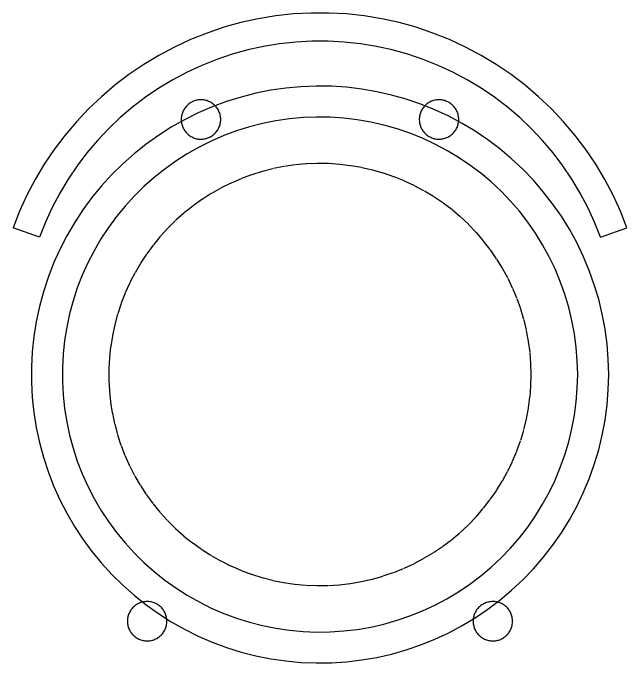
# Model space of a CAD drawing. Header units: millimetres. Extents: x -557 to 557, y -1105 to 350.
# Drawn here: x -218 to 218, y -1105 to -643.1 of the extents above; entities that cross this region are included whole.
import ezdxf

# ---------------------------------------------------------------- set-up
doc = ezdxf.new("R2010")
doc.units = ezdxf.units.MM
doc.header["$LTSCALE"] = 6
doc.linetypes.add('DASHED', pattern=[1.524, 1.27, -0.254])
for name, color, linetype in [('FURN-CHAIR', 7, 'CONTINUOUS'), ('FURN-DETAIL', 8, 'CONTINUOUS'), ('FURN-HIDDEN', 8, 'DASHED')]:
    doc.layers.add(name, color=color, linetype=linetype)

# ---------------------------------------------------------------- blocks, each defined once
blk = doc.blocks.new('CHAIR_VIENNA')
at = {"layer": 'FURN-CHAIR'}
for points in [[(218.01, 104.35), (213.38, 116.06), (208.12, 127.51), (202.25, 138.65), (195.79, 149.46), (188.74, 159.91), (181.14, 169.95), (173.01, 179.57), (164.37, 188.73), (155.24, 197.41), (145.65, 205.58), (135.64, 213.22), (125.22, 220.3), (114.44, 226.81), (103.32, 232.73), (91.89, 238.03), (80.19, 242.7), (68.26, 246.73), (56.13, 250.11), (43.83, 252.82), (31.4, 254.87), (18.88, 256.23), (6.3, 256.91), (-6.3, 256.91), (-18.88, 256.23), (-31.4, 254.87), (-43.83, 252.82), (-56.13, 250.11), (-68.26, 246.73), (-80.19, 242.7), (-91.89, 238.03), (-103.32, 232.73), (-114.44, 226.81), (-125.22, 220.3), (-135.64, 213.22), (-145.65, 205.58), (-155.24, 197.41), (-164.37, 188.73), (-173.01, 179.57), (-181.14, 169.95), (-188.74, 159.91), (-195.79, 149.46), (-202.25, 138.65), (-208.12, 127.51), (-213.38, 116.06), (-218.01, 104.35)], [(199.21, 97.51), (194.99, 108.21), (190.18, 118.67), (184.82, 128.86), (178.91, 138.73), (172.47, 148.28), (165.53, 157.46), (158.1, 166.24), (150.2, 174.62), (141.86, 182.55), (133.1, 190.01), (123.94, 196.99), (114.43, 203.47), (104.57, 209.41), (94.41, 214.82), (83.97, 219.66), (73.28, 223.93), (62.38, 227.62), (51.29, 230.7), (40.05, 233.18), (28.69, 235.05), (17.25, 236.3), (5.76, 236.92), (-5.76, 236.92), (-17.25, 236.3), (-28.69, 235.05), (-40.05, 233.18), (-51.29, 230.7), (-62.38, 227.62), (-73.28, 223.93), (-83.97, 219.66), (-94.41, 214.82), (-104.57, 209.41), (-114.43, 203.47), (-123.94, 196.99), (-133.1, 190.01), (-141.86, 182.55), (-150.2, 174.62), (-158.1, 166.24), (-165.53, 157.46), (-172.47, 148.28), (-178.91, 138.73), (-184.82, 128.86), (-190.18, 118.67), (-194.99, 108.21), (-199.21, 97.51)], [(-199.21, 97.51), (-218.01, 104.35)], [(199.21, 97.51), (218.01, 104.35)]]:
    blk.add_lwpolyline(points, dxfattribs=at)
blk.add_lwpolyline([(205, 0), (204.71, 10.82), (203.86, 21.61), (202.43, 32.34), (200.44, 42.97), (197.9, 53.49), (194.8, 63.86), (191.16, 74.05), (186.98, 84.04), (182.29, 93.79), (177.08, 103.28), (171.39, 112.48), (165.21, 121.37), (158.57, 129.92), (151.5, 138.11), (144, 145.91), (136.1, 153.31), (127.82, 160.28), (119.18, 166.8), (110.21, 172.85), (100.93, 178.43), (91.38, 183.51), (81.56, 188.08), (71.52, 192.12), (61.29, 195.62), (50.88, 198.59), (40.33, 200.99), (29.66, 202.84), (18.92, 204.13), (8.12, 204.84), (-2.71, 204.98), (-13.52, 204.55), (-24.3, 203.56), (-35.01, 201.99), (-45.62, 199.86), (-56.1, 197.17), (-66.43, 193.94), (-76.57, 190.16), (-86.5, 185.86), (-96.19, 181.03), (-105.61, 175.7), (-114.73, 169.89), (-123.54, 163.59), (-132, 156.85), (-140.1, 149.66), (-147.8, 142.06), (-155.09, 134.06), (-161.95, 125.69), (-168.36, 116.97), (-174.29, 107.92), (-179.75, 98.57), (-184.7, 88.95), (-189.14, 79.07), (-193.05, 68.98), (-196.42, 58.7), (-199.24, 48.25), (-201.51, 37.67), (-203.22, 26.98), (-204.36, 16.22), (-204.93, 5.41), (-204.93, -5.41), (-204.36, -16.22), (-203.22, -26.98), (-201.51, -37.67), (-199.24, -48.25), (-196.42, -58.7), (-193.05, -68.98), (-189.14, -79.07), (-184.7, -88.95), (-179.75, -98.57), (-174.29, -107.92), (-168.36, -116.97), (-161.95, -125.69), (-155.09, -134.06), (-147.8, -142.06), (-140.1, -149.66), (-132, -156.85), (-123.54, -163.59), (-114.73, -169.89), (-105.61, -175.7), (-96.19, -181.03), (-86.5, -185.86), (-76.57, -190.16), (-66.43, -193.94), (-56.1, -197.17), (-45.62, -199.86), (-35.01, -201.99), (-24.3, -203.56), (-13.52, -204.55), (-2.71, -204.98), (8.12, -204.84), (18.92, -204.13), (29.66, -202.84), (40.33, -200.99), (50.88, -198.59), (61.29, -195.62), (71.52, -192.12), (81.56, -188.08), (91.38, -183.51), (100.93, -178.43), (110.21, -172.85), (119.18, -166.8), (127.82, -160.28), (136.1, -153.31), (144, -145.91), (151.5, -138.11), (158.57, -129.92), (165.21, -121.37), (171.39, -112.48), (177.08, -103.28), (182.29, -93.79), (186.98, -84.04), (191.16, -74.05), (194.8, -63.86), (197.9, -53.49), (200.44, -42.97), (202.43, -32.34), (203.86, -21.61), (204.71, -10.82), (205, 0)], close=True, dxfattribs=at)
at = {"layer": 'FURN-DETAIL'}
for points in [[(-70.52, 181.26), (-70.54, 182), (-70.6, 182.74), (-70.7, 183.47), (-70.83, 184.2), (-71.01, 184.91), (-71.22, 185.62), (-71.47, 186.32), (-71.75, 187), (-72.07, 187.67), (-72.43, 188.31), (-72.82, 188.94), (-73.24, 189.55), (-73.69, 190.13), (-74.18, 190.69), (-74.69, 191.23), (-75.23, 191.73), (-75.79, 192.21), (-76.38, 192.65), (-77, 193.07), (-77.63, 193.45), (-78.28, 193.79), (-78.95, 194.11), (-79.64, 194.38), (-80.34, 194.62), (-81.05, 194.82), (-81.77, 194.99), (-82.5, 195.11), (-83.23, 195.2), (-83.97, 195.25), (-84.71, 195.26), (-85.45, 195.23), (-86.18, 195.16), (-86.91, 195.06), (-87.64, 194.91), (-88.35, 194.73), (-89.06, 194.51), (-89.75, 194.25), (-90.43, 193.95), (-91.09, 193.62), (-91.74, 193.26), (-92.36, 192.86), (-92.96, 192.43), (-93.54, 191.97), (-94.09, 191.48), (-94.62, 190.96), (-95.12, 190.42), (-95.58, 189.85), (-96.02, 189.25), (-96.43, 188.63), (-96.8, 187.99), (-97.14, 187.34), (-97.44, 186.66), (-97.71, 185.97), (-97.94, 185.27), (-98.13, 184.56), (-98.29, 183.83), (-98.4, 183.1), (-98.48, 182.37), (-98.52, 181.63), (-98.52, 180.89), (-98.48, 180.15), (-98.4, 179.42), (-98.29, 178.69), (-98.13, 177.97), (-97.94, 177.25), (-97.71, 176.55), (-97.44, 175.86), (-97.14, 175.19), (-96.8, 174.53), (-96.43, 173.89), (-96.02, 173.27), (-95.58, 172.68), (-95.12, 172.11), (-94.62, 171.56), (-94.09, 171.04), (-93.54, 170.55), (-92.96, 170.09), (-92.36, 169.66), (-91.74, 169.26), (-91.09, 168.9), (-90.43, 168.57), (-89.75, 168.27), (-89.06, 168.02), (-88.35, 167.8), (-87.64, 167.61), (-86.91, 167.47), (-86.18, 167.36), (-85.45, 167.29), (-84.71, 167.26), (-83.97, 167.27), (-83.23, 167.32), (-82.5, 167.41), (-81.77, 167.54), (-81.05, 167.7), (-80.34, 167.9), (-79.64, 168.14), (-78.95, 168.42), (-78.28, 168.73), (-77.63, 169.08), (-77, 169.46), (-76.38, 169.87), (-75.79, 170.32), (-75.23, 170.79), (-74.69, 171.3), (-74.18, 171.83), (-73.69, 172.39), (-73.24, 172.97), (-72.82, 173.58), (-72.43, 174.21), (-72.07, 174.86), (-71.75, 175.52), (-71.47, 176.2), (-71.22, 176.9), (-71.01, 177.61), (-70.83, 178.33), (-70.7, 179.05), (-70.6, 179.79), (-70.54, 180.52), (-70.52, 181.26)], [(98.52, 181.26), (98.5, 182), (98.45, 182.74), (98.35, 183.47), (98.21, 184.2), (98.04, 184.91), (97.83, 185.62), (97.58, 186.32), (97.29, 187), (96.97, 187.67), (96.62, 188.31), (96.23, 188.94), (95.81, 189.55), (95.35, 190.13), (94.87, 190.69), (94.36, 191.23), (93.82, 191.73), (93.25, 192.21), (92.66, 192.65), (92.05, 193.07), (91.42, 193.45), (90.76, 193.79), (90.09, 194.11), (89.41, 194.38), (88.71, 194.62), (88, 194.82), (87.28, 194.99), (86.55, 195.11), (85.82, 195.2), (85.08, 195.25), (84.34, 195.26), (83.6, 195.23), (82.86, 195.16), (82.13, 195.06), (81.41, 194.91), (80.69, 194.73), (79.99, 194.51), (79.29, 194.25), (78.62, 193.95), (77.95, 193.62), (77.31, 193.26), (76.69, 192.86), (76.09, 192.43), (75.51, 191.97), (74.96, 191.48), (74.43, 190.96), (73.93, 190.42), (73.46, 189.85), (73.03, 189.25), (72.62, 188.63), (72.25, 187.99), (71.91, 187.34), (71.61, 186.66), (71.34, 185.97), (71.11, 185.27), (70.92, 184.56), (70.76, 183.83), (70.65, 183.1), (70.57, 182.37), (70.53, 181.63), (70.53, 180.89), (70.57, 180.15), (70.65, 179.42), (70.76, 178.69), (70.92, 177.97), (71.11, 177.25), (71.34, 176.55), (71.61, 175.86), (71.91, 175.19), (72.25, 174.53), (72.62, 173.89), (73.03, 173.27), (73.46, 172.68), (73.93, 172.11), (74.43, 171.56), (74.96, 171.04), (75.51, 170.55), (76.09, 170.09), (76.69, 169.66), (77.31, 169.26), (77.95, 168.9), (78.62, 168.57), (79.29, 168.27), (79.99, 168.02), (80.69, 167.8), (81.41, 167.61), (82.13, 167.47), (82.86, 167.36), (83.6, 167.29), (84.34, 167.26), (85.08, 167.27), (85.82, 167.32), (86.55, 167.41), (87.28, 167.54), (88, 167.7), (88.71, 167.9), (89.41, 168.14), (90.09, 168.42), (90.76, 168.73), (91.42, 169.08), (92.05, 169.46), (92.66, 169.87), (93.25, 170.32), (93.82, 170.79), (94.36, 171.3), (94.87, 171.83), (95.35, 172.39), (95.81, 172.97), (96.23, 173.58), (96.62, 174.21), (96.97, 174.86), (97.29, 175.52), (97.58, 176.2), (97.83, 176.9), (98.04, 177.61), (98.21, 178.33), (98.35, 179.05), (98.45, 179.79), (98.5, 180.52), (98.52, 181.26)], [(183, 0), (182.74, 9.66), (181.98, 19.29), (180.71, 28.87), (178.93, 38.36), (176.66, 47.75), (173.89, 57.01), (170.64, 66.11), (166.92, 75.02), (162.72, 83.73), (158.08, 92.2), (152.99, 100.41), (147.48, 108.34), (141.56, 115.98), (135.24, 123.29), (128.54, 130.25), (121.49, 136.85), (114.1, 143.08), (106.39, 148.9), (98.38, 154.3), (90.1, 159.28), (81.57, 163.81), (72.81, 167.89), (63.85, 171.5), (54.71, 174.63), (45.42, 177.27), (36, 179.42), (26.48, 181.07), (16.89, 182.22), (7.24, 182.86), (-2.42, 182.98), (-12.07, 182.6), (-21.69, 181.71), (-31.25, 180.31), (-40.72, 178.41), (-50.08, 176.01), (-59.3, 173.13), (-68.35, 169.75), (-77.22, 165.91), (-85.87, 161.6), (-94.27, 156.85), (-102.42, 151.65), (-110.28, 146.04), (-117.84, 140.01), (-125.06, 133.6), (-131.94, 126.81), (-138.45, 119.67), (-144.57, 112.2), (-150.29, 104.41), (-155.59, 96.34), (-160.46, 87.99), (-164.88, 79.4), (-168.84, 70.59), (-172.33, 61.58), (-175.34, 52.4), (-177.86, 43.07), (-179.88, 33.63), (-181.41, 24.09), (-182.43, 14.48), (-182.94, 4.83), (-182.94, -4.83), (-182.43, -14.48), (-181.41, -24.09), (-179.88, -33.63), (-177.86, -43.07), (-175.34, -52.4), (-172.33, -61.58), (-168.84, -70.59), (-164.88, -79.4), (-160.46, -87.99), (-155.59, -96.34), (-150.29, -104.41), (-144.57, -112.2), (-138.45, -119.67), (-131.94, -126.81), (-125.06, -133.6), (-117.84, -140.01), (-110.28, -146.04), (-102.42, -151.65), (-94.27, -156.85), (-85.87, -161.6), (-77.22, -165.91), (-68.35, -169.75), (-59.3, -173.13), (-50.08, -176.01), (-40.72, -178.41), (-31.25, -180.31), (-21.69, -181.71), (-12.07, -182.6), (-2.42, -182.98), (7.24, -182.86), (16.89, -182.22), (26.48, -181.07), (36, -179.42), (45.42, -177.27), (54.71, -174.63), (63.85, -171.5), (72.81, -167.89), (81.57, -163.81), (90.1, -159.28), (98.38, -154.3), (106.39, -148.9), (114.1, -143.08), (121.49, -136.85), (128.54, -130.25), (135.24, -123.29), (141.56, -115.98), (147.48, -108.34), (152.99, -100.41), (158.08, -92.2), (162.72, -83.73), (166.92, -75.02), (170.64, -66.11), (173.89, -57.01), (176.66, -47.75), (178.93, -38.36), (180.71, -28.87), (181.98, -19.29), (182.74, -9.66), (183, 0)], [(-108.75, -175.3), (-108.76, -174.56), (-108.82, -173.82), (-108.92, -173.09), (-109.06, -172.36), (-109.23, -171.65), (-109.44, -170.94), (-109.69, -170.24), (-109.98, -169.56), (-110.3, -168.89), (-110.65, -168.25), (-111.04, -167.62), (-111.46, -167.01), (-111.92, -166.43), (-112.4, -165.87), (-112.91, -165.33), (-113.45, -164.83), (-114.02, -164.35), (-114.61, -163.91), (-115.22, -163.49), (-115.85, -163.11), (-116.51, -162.77), (-117.18, -162.45), (-117.86, -162.18), (-118.56, -161.94), (-119.27, -161.74), (-119.99, -161.57), (-120.72, -161.45), (-121.45, -161.36), (-122.19, -161.31), (-122.93, -161.3), (-123.67, -161.33), (-124.4, -161.4), (-125.14, -161.5), (-125.86, -161.65), (-126.58, -161.83), (-127.28, -162.05), (-127.97, -162.31), (-128.65, -162.61), (-129.31, -162.94), (-129.96, -163.3), (-130.58, -163.7), (-131.18, -164.13), (-131.76, -164.59), (-132.31, -165.08), (-132.84, -165.6), (-133.34, -166.14), (-133.81, -166.71), (-134.24, -167.31), (-134.65, -167.93), (-135.02, -168.57), (-135.36, -169.22), (-135.66, -169.9), (-135.93, -170.59), (-136.16, -171.29), (-136.35, -172), (-136.51, -172.73), (-136.62, -173.46), (-136.7, -174.19), (-136.74, -174.93), (-136.74, -175.67), (-136.7, -176.41), (-136.62, -177.14), (-136.51, -177.87), (-136.35, -178.59), (-136.16, -179.31), (-135.93, -180.01), (-135.66, -180.7), (-135.36, -181.37), (-135.02, -182.03), (-134.65, -182.67), (-134.24, -183.29), (-133.81, -183.88), (-133.34, -184.45), (-132.84, -185), (-132.31, -185.52), (-131.76, -186.01), (-131.18, -186.47), (-130.58, -186.9), (-129.96, -187.3), (-129.31, -187.66), (-128.65, -187.99), (-127.97, -188.29), (-127.28, -188.54), (-126.58, -188.76), (-125.86, -188.95), (-125.14, -189.09), (-124.4, -189.2), (-123.67, -189.27), (-122.93, -189.3), (-122.19, -189.29), (-121.45, -189.24), (-120.72, -189.15), (-119.99, -189.03), (-119.27, -188.86), (-118.56, -188.66), (-117.86, -188.42), (-117.18, -188.14), (-116.51, -187.83), (-115.85, -187.48), (-115.22, -187.1), (-114.61, -186.69), (-114.02, -186.24), (-113.45, -185.77), (-112.91, -185.26), (-112.4, -184.73), (-111.92, -184.17), (-111.46, -183.59), (-111.04, -182.98), (-110.65, -182.35), (-110.3, -181.7), (-109.98, -181.04), (-109.69, -180.36), (-109.44, -179.66), (-109.23, -178.95), (-109.06, -178.23), (-108.92, -177.51), (-108.82, -176.77), (-108.76, -176.04), (-108.75, -175.3)], [(136.75, -175.3), (136.73, -174.56), (136.67, -173.82), (136.57, -173.09), (136.43, -172.36), (136.26, -171.65), (136.05, -170.94), (135.8, -170.24), (135.51, -169.56), (135.19, -168.89), (134.84, -168.25), (134.45, -167.62), (134.03, -167.01), (133.57, -166.43), (133.09, -165.87), (132.58, -165.33), (132.04, -164.83), (131.47, -164.35), (130.88, -163.91), (130.27, -163.49), (129.64, -163.11), (128.99, -162.77), (128.32, -162.45), (127.63, -162.18), (126.93, -161.94), (126.22, -161.74), (125.5, -161.57), (124.77, -161.45), (124.04, -161.36), (123.3, -161.31), (122.56, -161.3), (121.82, -161.33), (121.09, -161.4), (120.35, -161.5), (119.63, -161.65), (118.91, -161.83), (118.21, -162.05), (117.52, -162.31), (116.84, -162.61), (116.18, -162.94), (115.53, -163.3), (114.91, -163.7), (114.31, -164.13), (113.73, -164.59), (113.18, -165.08), (112.65, -165.6), (112.15, -166.14), (111.69, -166.71), (111.25, -167.31), (110.84, -167.93), (110.47, -168.57), (110.13, -169.22), (109.83, -169.9), (109.56, -170.59), (109.33, -171.29), (109.14, -172), (108.98, -172.73), (108.87, -173.46), (108.79, -174.19), (108.75, -174.93), (108.75, -175.67), (108.79, -176.41), (108.87, -177.14), (108.98, -177.87), (109.14, -178.59), (109.33, -179.31), (109.56, -180.01), (109.83, -180.7), (110.13, -181.37), (110.47, -182.03), (110.84, -182.67), (111.25, -183.29), (111.69, -183.88), (112.15, -184.45), (112.65, -185), (113.18, -185.52), (113.73, -186.01), (114.31, -186.47), (114.91, -186.9), (115.53, -187.3), (116.18, -187.66), (116.84, -187.99), (117.52, -188.29), (118.21, -188.54), (118.91, -188.76), (119.63, -188.95), (120.35, -189.09), (121.09, -189.2), (121.82, -189.27), (122.56, -189.3), (123.3, -189.29), (124.04, -189.24), (124.77, -189.15), (125.5, -189.03), (126.22, -188.86), (126.93, -188.66), (127.63, -188.42), (128.32, -188.14), (128.99, -187.83), (129.64, -187.48), (130.27, -187.1), (130.88, -186.69), (131.47, -186.24), (132.04, -185.77), (132.58, -185.26), (133.09, -184.73), (133.57, -184.17), (134.03, -183.59), (134.45, -182.98), (134.84, -182.35), (135.19, -181.7), (135.51, -181.04), (135.8, -180.36), (136.05, -179.66), (136.26, -178.95), (136.43, -178.23), (136.57, -177.51), (136.67, -176.77), (136.73, -176.04), (136.75, -175.3)]]:
    blk.add_lwpolyline(points, close=True, dxfattribs=at)
at = {"layer": 'FURN-HIDDEN'}
blk.add_lwpolyline([(150, 0), (149.79, 7.92), (149.16, 15.81), (148.12, 23.66), (146.67, 31.44), (144.8, 39.14), (142.54, 46.73), (139.87, 54.19), (136.82, 61.49), (133.38, 68.63), (129.57, 75.57), (125.4, 82.3), (120.89, 88.81), (116.03, 95.06), (110.85, 101.05), (105.36, 106.76), (99.58, 112.18), (93.52, 117.27), (87.2, 122.05), (80.64, 126.48), (73.85, 130.56), (66.86, 134.27), (59.68, 137.62), (52.34, 140.57), (44.84, 143.14), (37.23, 145.31), (29.51, 147.07), (21.7, 148.42), (13.84, 149.36), (5.94, 149.88), (-1.98, 149.99), (-9.89, 149.67), (-17.78, 148.94), (-25.61, 147.8), (-33.38, 146.24), (-41.05, 144.27), (-48.61, 141.91), (-56.03, 139.14), (-63.29, 135.99), (-70.38, 132.46), (-77.27, 128.56), (-83.95, 124.31), (-90.4, 119.7), (-96.59, 114.77), (-102.51, 109.51), (-108.15, 103.95), (-113.48, 98.09), (-118.5, 91.97), (-123.19, 85.59), (-127.53, 78.96), (-131.52, 72.12), (-135.15, 65.08), (-138.39, 57.86), (-141.25, 50.48), (-143.72, 42.95), (-145.79, 35.31), (-147.45, 27.56), (-148.7, 19.74), (-149.53, 11.87), (-149.95, 3.96), (-149.95, -3.96), (-149.53, -11.87), (-148.7, -19.74), (-147.45, -27.56), (-145.79, -35.31), (-143.72, -42.95), (-141.25, -50.48), (-138.39, -57.86), (-135.15, -65.08), (-131.52, -72.12), (-127.53, -78.96), (-123.19, -85.59), (-118.5, -91.97), (-113.48, -98.09), (-108.15, -103.95), (-102.51, -109.51), (-96.59, -114.77), (-90.4, -119.7), (-83.95, -124.31), (-77.27, -128.56), (-70.38, -132.46), (-63.29, -135.99), (-56.03, -139.14), (-48.61, -141.91), (-41.05, -144.27), (-33.38, -146.24), (-25.61, -147.8), (-17.78, -148.94), (-9.89, -149.67), (-1.98, -149.99), (5.94, -149.88), (13.84, -149.36), (21.7, -148.42), (29.51, -147.07), (37.23, -145.31), (44.84, -143.14), (52.34, -140.57), (59.68, -137.62), (66.86, -134.27), (73.85, -130.56), (80.64, -126.48), (87.2, -122.05), (93.52, -117.27), (99.58, -112.18), (105.36, -106.76), (110.85, -101.05), (116.03, -95.06), (120.89, -88.81), (125.4, -82.3), (129.57, -75.57), (133.38, -68.63), (136.82, -61.49), (139.87, -54.19), (142.54, -46.73), (144.8, -39.14), (146.67, -31.44), (148.12, -23.66), (149.16, -15.81), (149.79, -7.92), (150, 0)], close=True, dxfattribs=at)

msp = doc.modelspace()

# ---------------------------------------------------------------- block references
msp.add_blockref('CHAIR_VIENNA', (0, -900))

doc.saveas('drawing.dxf')
